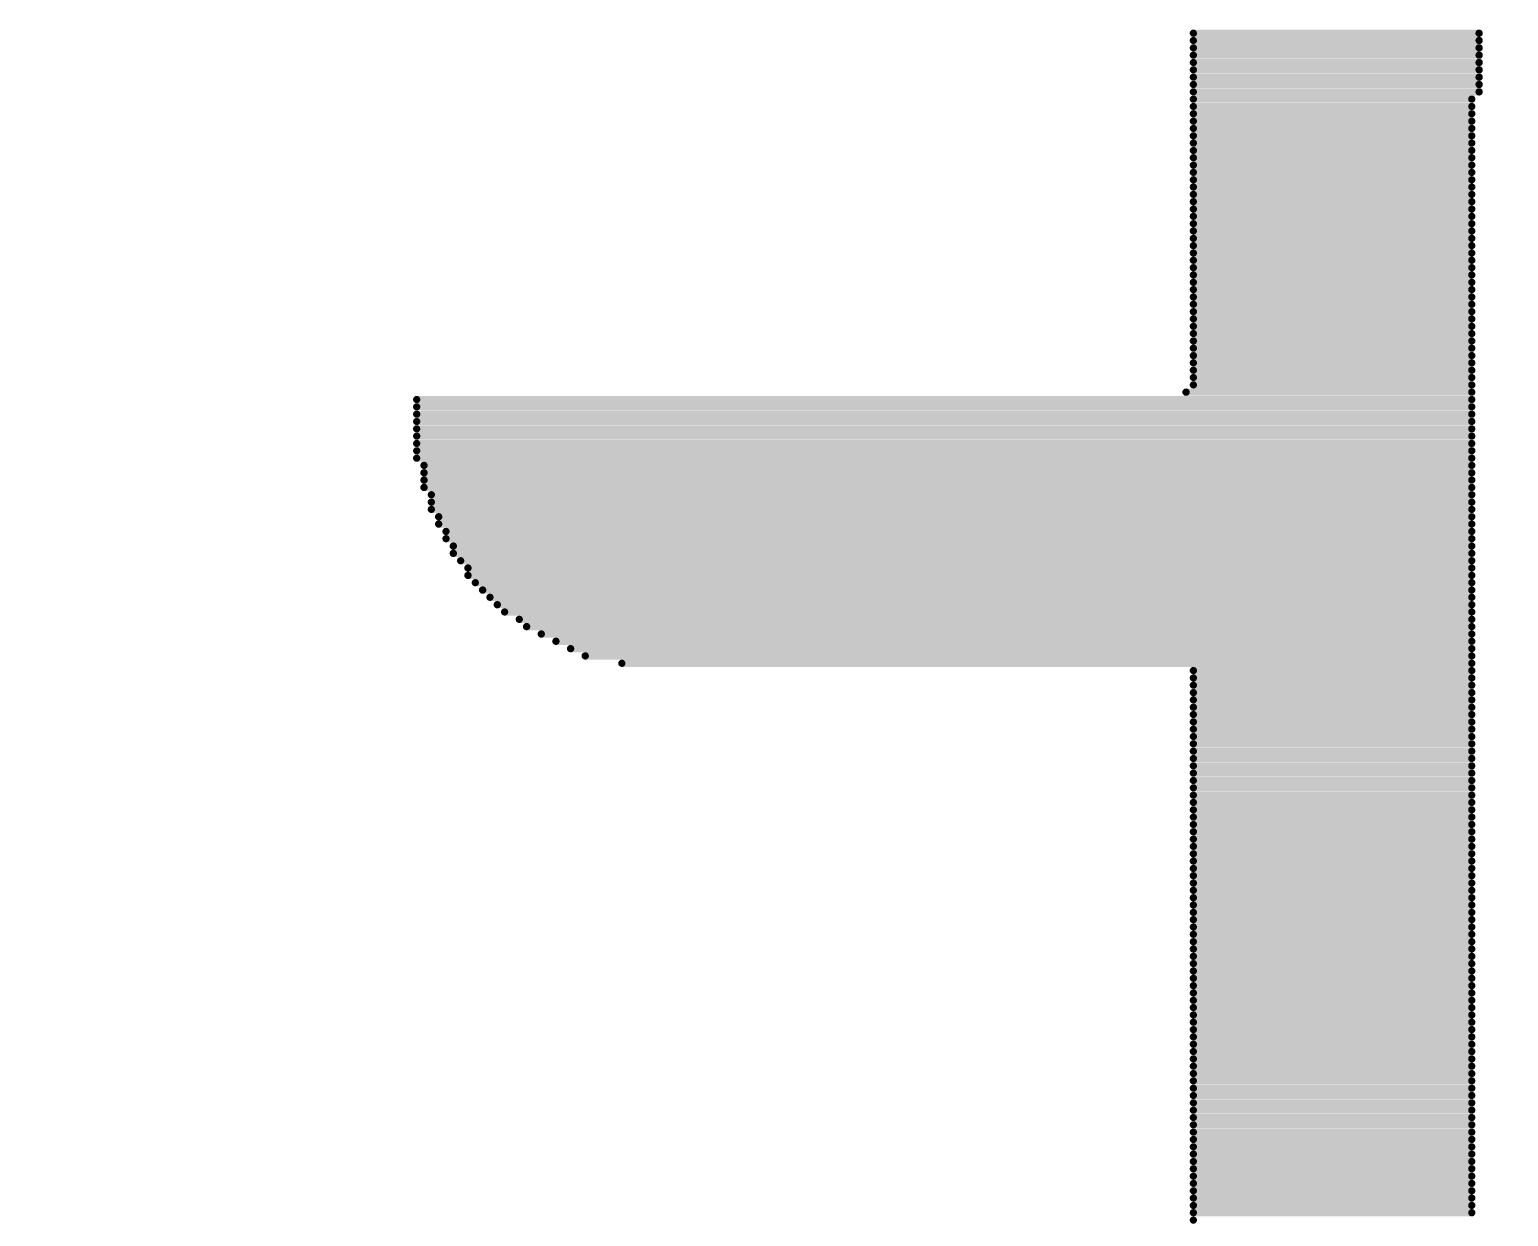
# Model space of a CAD drawing. Header units: inches. Extents: x 0 to 5455, y -5 to 5444.
# Drawn here: x 17.799 to 19.08, y 31.464 to 32.493 of the extents above; entities that cross this region are included whole.
import ezdxf

# ---------------------------------------------------------------- set-up
doc = ezdxf.new("R2010")
doc.units = ezdxf.units.IN
doc.layers.add('Bottom Overlay', color=54, linetype='Continuous')
doc.layers.add('PCBD Notes', color=76, linetype='Continuous')

# ---------------------------------------------------------------- blocks, each defined once
blk = doc.blocks.new('FIDUCIAL_IPC_7351A_31')
at = {"layer": 'PCBD Notes'}
blk.add_lwpolyline([(5, 0, 0.254, 0.254, 1), (-5, 0, 0.254, 0.254, 1)], format="xyseb", close=True, dxfattribs=at)
blk = doc.blocks.new('5394DE47_A0E8_4329_8464_7791B7C19310_33')
at = {"layer": 'Bottom Overlay'}
for points in [[(3.0368, -2.5117, 0.00635, 0.00635, 0), (2.7955, -2.5117, 0.00635, 0.00635, 0)], [(3.0368, -2.518, 0.00635, 0.00635, 0), (2.7955, -2.518, 0.00635, 0.00635, 0)], [(3.0368, -2.5244, 0.00635, 0.00635, 0), (2.7955, -2.5244, 0.00635, 0.00635, 0)], [(3.0368, -2.5307, 0.00635, 0.00635, 0), (2.7955, -2.5307, 0.00635, 0.00635, 0)], [(3.0368, -2.5371, 0.00635, 0.00635, 0), (2.7955, -2.5371, 0.00635, 0.00635, 0)], [(3.0368, -2.5434, 0.00635, 0.00635, 0), (2.7955, -2.5434, 0.00635, 0.00635, 0)], [(3.0368, -2.5498, 0.00635, 0.00635, 0), (2.7955, -2.5498, 0.00635, 0.00635, 0)], [(3.0368, -2.5561, 0.00635, 0.00635, 0), (2.7955, -2.5561, 0.00635, 0.00635, 0)], [(3.0368, -2.5625, 0.00635, 0.00635, 0), (2.7955, -2.5625, 0.00635, 0.00635, 0)], [(3.0368, -2.5688, 0.00635, 0.00635, 0), (2.7955, -2.5688, 0.00635, 0.00635, 0)], [(3.0368, -2.5752, 0.00635, 0.00635, 0), (2.7955, -2.5752, 0.00635, 0.00635, 0)], [(3.0368, -2.5815, 0.00635, 0.00635, 0), (2.7955, -2.5815, 0.00635, 0.00635, 0)], [(3.0368, -2.5879, 0.00635, 0.00635, 0), (2.7955, -2.5879, 0.00635, 0.00635, 0)], [(3.0368, -2.5942, 0.00635, 0.00635, 0), (2.7955, -2.5942, 0.00635, 0.00635, 0)], [(3.0368, -2.6006, 0.00635, 0.00635, 0), (2.7955, -2.6006, 0.00635, 0.00635, 0)], [(3.0368, -2.6069, 0.00635, 0.00635, 0), (2.7955, -2.6069, 0.00635, 0.00635, 0)], [(3.0368, -2.6133, 0.00635, 0.00635, 0), (2.7955, -2.6133, 0.00635, 0.00635, 0)], [(3.0368, -2.6196, 0.00635, 0.00635, 0), (2.7955, -2.6196, 0.00635, 0.00635, 0)], [(3.0368, -2.626, 0.00635, 0.00635, 0), (2.7955, -2.626, 0.00635, 0.00635, 0)], [(3.0368, -2.6323, 0.00635, 0.00635, 0), (2.7955, -2.6323, 0.00635, 0.00635, 0)], [(3.0368, -2.6387, 0.00635, 0.00635, 0), (2.7955, -2.6387, 0.00635, 0.00635, 0)], [(3.0368, -2.645, 0.00635, 0.00635, 0), (2.7955, -2.645, 0.00635, 0.00635, 0)], [(3.0368, -2.6514, 0.00635, 0.00635, 0), (2.7955, -2.6514, 0.00635, 0.00635, 0)], [(3.0368, -2.6577, 0.00635, 0.00635, 0), (2.7955, -2.6577, 0.00635, 0.00635, 0)], [(3.0368, -2.6641, 0.00635, 0.00635, 0), (2.7955, -2.6641, 0.00635, 0.00635, 0)], [(3.0368, -2.6704, 0.00635, 0.00635, 0), (2.7955, -2.6704, 0.00635, 0.00635, 0)], [(3.0368, -2.6768, 0.00635, 0.00635, 0), (2.7955, -2.6768, 0.00635, 0.00635, 0)], [(3.0368, -2.6831, 0.00635, 0.00635, 0), (2.7955, -2.6831, 0.00635, 0.00635, 0)], [(3.0368, -2.6895, 0.00635, 0.00635, 0), (2.7955, -2.6895, 0.00635, 0.00635, 0)], [(3.0368, -2.6958, 0.00635, 0.00635, 0), (2.7955, -2.6958, 0.00635, 0.00635, 0)], [(3.0368, -2.7022, 0.00635, 0.00635, 0), (2.7955, -2.7022, 0.00635, 0.00635, 0)], [(3.0368, -2.7085, 0.00635, 0.00635, 0), (2.7955, -2.7085, 0.00635, 0.00635, 0)], [(3.0368, -2.7149, 0.00635, 0.00635, 0), (2.7955, -2.7149, 0.00635, 0.00635, 0)], [(3.0368, -2.7212, 0.00635, 0.00635, 0), (2.7955, -2.7212, 0.00635, 0.00635, 0)], [(3.0368, -2.7276, 0.00635, 0.00635, 0), (2.7955, -2.7276, 0.00635, 0.00635, 0)], [(3.0368, -2.7339, 0.00635, 0.00635, 0), (2.7955, -2.7339, 0.00635, 0.00635, 0)], [(3.0368, -2.7403, 0.00635, 0.00635, 0), (2.7955, -2.7403, 0.00635, 0.00635, 0)], [(3.0368, -2.7466, 0.00635, 0.00635, 0), (2.7955, -2.7466, 0.00635, 0.00635, 0)], [(3.0368, -2.753, 0.00635, 0.00635, 0), (2.7955, -2.753, 0.00635, 0.00635, 0)], [(3.0368, -2.7593, 0.00635, 0.00635, 0), (2.7955, -2.7593, 0.00635, 0.00635, 0)], [(3.0368, -2.7657, 0.00635, 0.00635, 0), (2.7955, -2.7657, 0.00635, 0.00635, 0)], [(3.0368, -2.772, 0.00635, 0.00635, 0), (2.7955, -2.772, 0.00635, 0.00635, 0)], [(3.0368, -2.7784, 0.00635, 0.00635, 0), (2.7955, -2.7784, 0.00635, 0.00635, 0)], [(3.0368, -2.7847, 0.00635, 0.00635, 0), (2.7955, -2.7847, 0.00635, 0.00635, 0)], [(3.0368, -2.7911, 0.00635, 0.00635, 0), (2.7955, -2.7911, 0.00635, 0.00635, 0)], [(3.0368, -2.7974, 0.00635, 0.00635, 0), (2.7955, -2.7974, 0.00635, 0.00635, 0)], [(3.0368, -2.8038, 0.00635, 0.00635, 0), (2.7955, -2.8038, 0.00635, 0.00635, 0)], [(3.0368, -2.8101, 0.00635, 0.00635, 0), (2.7955, -2.8101, 0.00635, 0.00635, 0)], [(3.0368, -2.8165, 0.00635, 0.00635, 0), (2.7955, -2.8165, 0.00635, 0.00635, 0)], [(3.0368, -2.8228, 0.00635, 0.00635, 0), (2.7955, -2.8228, 0.00635, 0.00635, 0)], [(3.0368, -2.8292, 0.00635, 0.00635, 0), (2.7955, -2.8292, 0.00635, 0.00635, 0)], [(3.0368, -2.8355, 0.00635, 0.00635, 0), (2.7955, -2.8355, 0.00635, 0.00635, 0)], [(3.0368, -2.8419, 0.00635, 0.00635, 0), (2.7955, -2.8419, 0.00635, 0.00635, 0)], [(3.0368, -2.8482, 0.00635, 0.00635, 0), (2.7955, -2.8482, 0.00635, 0.00635, 0)], [(3.0368, -2.8546, 0.00635, 0.00635, 0), (2.7955, -2.8546, 0.00635, 0.00635, 0)], [(3.0368, -2.8609, 0.00635, 0.00635, 0), (2.7955, -2.8609, 0.00635, 0.00635, 0)], [(3.0368, -2.8673, 0.00635, 0.00635, 0), (2.7955, -2.8673, 0.00635, 0.00635, 0)], [(3.0368, -2.8736, 0.00635, 0.00635, 0), (2.7955, -2.8736, 0.00635, 0.00635, 0)], [(3.0368, -2.88, 0.00635, 0.00635, 0), (2.7955, -2.88, 0.00635, 0.00635, 0)], [(3.0368, -2.8863, 0.00635, 0.00635, 0), (2.7955, -2.8863, 0.00635, 0.00635, 0)], [(3.0368, -2.8927, 0.00635, 0.00635, 0), (2.7955, -2.8927, 0.00635, 0.00635, 0)], [(3.0368, -2.899, 0.00635, 0.00635, 0), (2.7955, -2.899, 0.00635, 0.00635, 0)], [(3.0368, -2.9054, 0.00635, 0.00635, 0), (2.7955, -2.9054, 0.00635, 0.00635, 0)], [(3.0368, -2.9117, 0.00635, 0.00635, 0), (2.7955, -2.9117, 0.00635, 0.00635, 0)], [(3.0368, -2.9181, 0.00635, 0.00635, 0), (2.7955, -2.9181, 0.00635, 0.00635, 0)], [(3.0368, -2.9244, 0.00635, 0.00635, 0), (2.7955, -2.9244, 0.00635, 0.00635, 0)], [(3.0368, -2.9308, 0.00635, 0.00635, 0), (2.7955, -2.9308, 0.00635, 0.00635, 0)], [(3.0368, -2.9371, 0.00635, 0.00635, 0), (2.7955, -2.9371, 0.00635, 0.00635, 0)], [(3.0368, -2.9435, 0.00635, 0.00635, 0), (2.7955, -2.9435, 0.00635, 0.00635, 0)], [(3.0368, -2.9498, 0.00635, 0.00635, 0), (2.7955, -2.9498, 0.00635, 0.00635, 0)], [(3.0368, -2.9562, 0.00635, 0.00635, 0), (2.7955, -2.9562, 0.00635, 0.00635, 0)], [(3.0368, -2.9625, 0.00635, 0.00635, 0), (2.7955, -2.9625, 0.00635, 0.00635, 0)], [(3.0368, -2.9689, 0.00635, 0.00635, 0), (2.7955, -2.9689, 0.00635, 0.00635, 0)], [(3.0368, -2.9752, 0.00635, 0.00635, 0), (2.7955, -2.9752, 0.00635, 0.00635, 0)], [(3.0368, -2.9816, 0.00635, 0.00635, 0), (2.7955, -2.9816, 0.00635, 0.00635, 0)], [(3.5321, -2.9879, 0.00635, 0.00635, 0), (2.7955, -2.9879, 0.00635, 0.00635, 0)], [(3.5639, -2.9943, 0.00635, 0.00635, 0), (2.7955, -2.9943, 0.00635, 0.00635, 0)], [(3.5766, -3.0006, 0.00635, 0.00635, 0), (2.7955, -3.0006, 0.00635, 0.00635, 0)], [(3.5893, -3.007, 0.00635, 0.00635, 0), (2.7955, -3.007, 0.00635, 0.00635, 0)], [(3.602, -3.0133, 0.00635, 0.00635, 0), (2.7955, -3.0133, 0.00635, 0.00635, 0)], [(3.6147, -3.0197, 0.00635, 0.00635, 0), (2.7955, -3.0197, 0.00635, 0.00635, 0)], [(3.621, -3.026, 0.00635, 0.00635, 0), (2.7955, -3.026, 0.00635, 0.00635, 0)], [(3.6337, -3.0324, 0.00635, 0.00635, 0), (2.7955, -3.0324, 0.00635, 0.00635, 0)], [(3.6401, -3.0387, 0.00635, 0.00635, 0), (2.7955, -3.0387, 0.00635, 0.00635, 0)], [(3.6464, -3.0451, 0.00635, 0.00635, 0), (2.7955, -3.0451, 0.00635, 0.00635, 0)], [(3.6528, -3.0514, 0.00635, 0.00635, 0), (2.7955, -3.0514, 0.00635, 0.00635, 0)], [(3.6591, -3.0578, 0.00635, 0.00635, 0), (2.7955, -3.0578, 0.00635, 0.00635, 0)], [(3.6655, -3.0641, 0.00635, 0.00635, 0), (2.7955, -3.0641, 0.00635, 0.00635, 0)], [(3.6655, -3.0705, 0.00635, 0.00635, 0), (2.7955, -3.0705, 0.00635, 0.00635, 0)], [(3.6718, -3.0768, 0.00635, 0.00635, 0), (2.7955, -3.0768, 0.00635, 0.00635, 0)], [(3.6782, -3.0832, 0.00635, 0.00635, 0), (2.7955, -3.0832, 0.00635, 0.00635, 0)], [(3.6782, -3.0895, 0.00635, 0.00635, 0), (2.7955, -3.0895, 0.00635, 0.00635, 0)], [(3.6845, -3.0959, 0.00635, 0.00635, 0), (2.7955, -3.0959, 0.00635, 0.00635, 0)], [(3.6845, -3.1022, 0.00635, 0.00635, 0), (2.7955, -3.1022, 0.00635, 0.00635, 0)], [(3.6909, -3.1086, 0.00635, 0.00635, 0), (2.7955, -3.1086, 0.00635, 0.00635, 0)], [(3.6909, -3.1149, 0.00635, 0.00635, 0), (2.7955, -3.1149, 0.00635, 0.00635, 0)], [(3.6972, -3.1213, 0.00635, 0.00635, 0), (2.7955, -3.1213, 0.00635, 0.00635, 0)], [(3.6972, -3.1276, 0.00635, 0.00635, 0), (2.7955, -3.1276, 0.00635, 0.00635, 0)], [(3.6972, -3.134, 0.00635, 0.00635, 0), (2.7955, -3.134, 0.00635, 0.00635, 0)], [(3.7036, -3.1403, 0.00635, 0.00635, 0), (2.7955, -3.1403, 0.00635, 0.00635, 0)], [(3.7036, -3.1467, 0.00635, 0.00635, 0), (2.7955, -3.1467, 0.00635, 0.00635, 0)], [(3.7036, -3.153, 0.00635, 0.00635, 0), (2.7955, -3.153, 0.00635, 0.00635, 0)], [(3.7036, -3.1594, 0.00635, 0.00635, 0), (2.7955, -3.1594, 0.00635, 0.00635, 0)], [(3.7099, -3.1657, 0.00635, 0.00635, 0), (2.7955, -3.1657, 0.00635, 0.00635, 0)], [(3.7099, -3.1721, 0.00635, 0.00635, 0), (2.7955, -3.1721, 0.00635, 0.00635, 0)], [(3.7099, -3.1784, 0.00635, 0.00635, 0), (2.7955, -3.1784, 0.00635, 0.00635, 0)], [(3.7099, -3.1848, 0.00635, 0.00635, 0), (2.7955, -3.1848, 0.00635, 0.00635, 0)], [(3.7099, -3.1911, 0.00635, 0.00635, 0), (2.7955, -3.1911, 0.00635, 0.00635, 0)], [(3.7099, -3.1975, 0.00635, 0.00635, 0), (2.7955, -3.1975, 0.00635, 0.00635, 0)], [(3.7099, -3.2038, 0.00635, 0.00635, 0), (2.7955, -3.2038, 0.00635, 0.00635, 0)], [(3.7099, -3.2102, 0.00635, 0.00635, 0), (2.7955, -3.2102, 0.00635, 0.00635, 0)], [(3.7099, -3.2165, 0.00635, 0.00635, 0), (2.7955, -3.2165, 0.00635, 0.00635, 0)], [(3.0432, -3.2229, 0.00635, 0.00635, 0), (2.7955, -3.2229, 0.00635, 0.00635, 0)], [(3.0368, -3.2292, 0.00635, 0.00635, 0), (2.7955, -3.2292, 0.00635, 0.00635, 0)], [(3.0368, -3.2356, 0.00635, 0.00635, 0), (2.7955, -3.2356, 0.00635, 0.00635, 0)], [(3.0368, -3.2419, 0.00635, 0.00635, 0), (2.7955, -3.2419, 0.00635, 0.00635, 0)], [(3.0368, -3.2483, 0.00635, 0.00635, 0), (2.7955, -3.2483, 0.00635, 0.00635, 0)], [(3.0368, -3.2546, 0.00635, 0.00635, 0), (2.7955, -3.2546, 0.00635, 0.00635, 0)], [(3.0368, -3.261, 0.00635, 0.00635, 0), (2.7955, -3.261, 0.00635, 0.00635, 0)], [(3.0368, -3.2673, 0.00635, 0.00635, 0), (2.7955, -3.2673, 0.00635, 0.00635, 0)], [(3.0368, -3.2737, 0.00635, 0.00635, 0), (2.7955, -3.2737, 0.00635, 0.00635, 0)], [(3.0368, -3.28, 0.00635, 0.00635, 0), (2.7955, -3.28, 0.00635, 0.00635, 0)], [(3.0368, -3.2864, 0.00635, 0.00635, 0), (2.7955, -3.2864, 0.00635, 0.00635, 0)], [(3.0368, -3.2927, 0.00635, 0.00635, 0), (2.7955, -3.2927, 0.00635, 0.00635, 0)], [(3.0368, -3.2991, 0.00635, 0.00635, 0), (2.7955, -3.2991, 0.00635, 0.00635, 0)], [(3.0368, -3.3054, 0.00635, 0.00635, 0), (2.7955, -3.3054, 0.00635, 0.00635, 0)], [(3.0368, -3.3118, 0.00635, 0.00635, 0), (2.7955, -3.3118, 0.00635, 0.00635, 0)], [(3.0368, -3.3181, 0.00635, 0.00635, 0), (2.7955, -3.3181, 0.00635, 0.00635, 0)], [(3.0368, -3.3245, 0.00635, 0.00635, 0), (2.7955, -3.3245, 0.00635, 0.00635, 0)], [(3.0368, -3.3308, 0.00635, 0.00635, 0), (2.7955, -3.3308, 0.00635, 0.00635, 0)], [(3.0368, -3.3372, 0.00635, 0.00635, 0), (2.7955, -3.3372, 0.00635, 0.00635, 0)], [(3.0368, -3.3435, 0.00635, 0.00635, 0), (2.7955, -3.3435, 0.00635, 0.00635, 0)], [(3.0368, -3.3499, 0.00635, 0.00635, 0), (2.7955, -3.3499, 0.00635, 0.00635, 0)], [(3.0368, -3.3562, 0.00635, 0.00635, 0), (2.7955, -3.3562, 0.00635, 0.00635, 0)], [(3.0368, -3.3626, 0.00635, 0.00635, 0), (2.7955, -3.3626, 0.00635, 0.00635, 0)], [(3.0368, -3.3689, 0.00635, 0.00635, 0), (2.7955, -3.3689, 0.00635, 0.00635, 0)], [(3.0368, -3.3753, 0.00635, 0.00635, 0), (2.7955, -3.3753, 0.00635, 0.00635, 0)], [(3.0368, -3.3816, 0.00635, 0.00635, 0), (2.7955, -3.3816, 0.00635, 0.00635, 0)], [(3.0368, -3.388, 0.00635, 0.00635, 0), (2.7955, -3.388, 0.00635, 0.00635, 0)], [(3.0368, -3.3943, 0.00635, 0.00635, 0), (2.7955, -3.3943, 0.00635, 0.00635, 0)], [(3.0368, -3.4007, 0.00635, 0.00635, 0), (2.7955, -3.4007, 0.00635, 0.00635, 0)], [(3.0368, -3.407, 0.00635, 0.00635, 0), (2.7955, -3.407, 0.00635, 0.00635, 0)], [(3.0368, -3.4134, 0.00635, 0.00635, 0), (2.7955, -3.4134, 0.00635, 0.00635, 0)], [(3.0368, -3.4197, 0.00635, 0.00635, 0), (2.7955, -3.4197, 0.00635, 0.00635, 0)], [(3.0368, -3.4261, 0.00635, 0.00635, 0), (2.7955, -3.4261, 0.00635, 0.00635, 0)], [(3.0368, -3.4324, 0.00635, 0.00635, 0), (2.7955, -3.4324, 0.00635, 0.00635, 0)], [(3.0368, -3.4388, 0.00635, 0.00635, 0), (2.7955, -3.4388, 0.00635, 0.00635, 0)], [(3.0368, -3.4451, 0.00635, 0.00635, 0), (2.7955, -3.4451, 0.00635, 0.00635, 0)], [(3.0368, -3.4515, 0.00635, 0.00635, 0), (2.7955, -3.4515, 0.00635, 0.00635, 0)], [(3.0368, -3.4578, 0.00635, 0.00635, 0), (2.7955, -3.4578, 0.00635, 0.00635, 0)], [(3.0368, -3.4642, 0.00635, 0.00635, 0), (2.7955, -3.4642, 0.00635, 0.00635, 0)], [(3.0368, -3.4705, 0.00635, 0.00635, 0), (2.7955, -3.4705, 0.00635, 0.00635, 0)], [(3.0368, -3.4832, 0.00635, 0.00635, 0), (2.7892, -3.4832, 0.00635, 0.00635, 0)], [(3.0368, -3.4769, 0.00635, 0.00635, 0), (2.7955, -3.4769, 0.00635, 0.00635, 0)], [(3.0368, -3.4896, 0.00635, 0.00635, 0), (2.7892, -3.4896, 0.00635, 0.00635, 0)], [(3.0368, -3.4959, 0.00635, 0.00635, 0), (2.7892, -3.4959, 0.00635, 0.00635, 0)], [(3.0368, -3.5023, 0.00635, 0.00635, 0), (2.7892, -3.5023, 0.00635, 0.00635, 0)], [(3.0368, -3.5086, 0.00635, 0.00635, 0), (2.7892, -3.5086, 0.00635, 0.00635, 0)], [(3.0368, -3.515, 0.00635, 0.00635, 0), (2.7892, -3.515, 0.00635, 0.00635, 0)], [(3.0368, -3.5213, 0.00635, 0.00635, 0), (2.7892, -3.5213, 0.00635, 0.00635, 0)], [(3.0368, -3.5277, 0.00635, 0.00635, 0), (2.7892, -3.5277, 0.00635, 0.00635, 0)], [(3.0368, -3.534, 0.00635, 0.00635, 0), (2.7892, -3.534, 0.00635, 0.00635, 0)]]:
    blk.add_lwpolyline(points, format="xyseb", dxfattribs=at)
for points in [[(2.794, -2.5117, 0.00317, 0.00317, 1), (2.7971, -2.5117, 0.00317, 0.00317, 1)], [(3.0353, -2.5053, 0.00317, 0.00317, 1), (3.0384, -2.5053, 0.00317, 0.00317, 1)], [(3.0353, -2.5117, 0.00317, 0.00317, 1), (3.0384, -2.5117, 0.00317, 0.00317, 1)], [(2.794, -2.518, 0.00317, 0.00317, 1), (2.7971, -2.518, 0.00317, 0.00317, 1)], [(2.794, -2.5244, 0.00317, 0.00317, 1), (2.7971, -2.5244, 0.00317, 0.00317, 1)], [(3.0353, -2.518, 0.00317, 0.00317, 1), (3.0384, -2.518, 0.00317, 0.00317, 1)], [(3.0353, -2.5244, 0.00317, 0.00317, 1), (3.0384, -2.5244, 0.00317, 0.00317, 1)], [(2.794, -2.5307, 0.00317, 0.00317, 1), (2.7971, -2.5307, 0.00317, 0.00317, 1)], [(2.794, -2.5371, 0.00317, 0.00317, 1), (2.7971, -2.5371, 0.00317, 0.00317, 1)], [(3.0353, -2.5307, 0.00317, 0.00317, 1), (3.0384, -2.5307, 0.00317, 0.00317, 1)], [(3.0353, -2.5371, 0.00317, 0.00317, 1), (3.0384, -2.5371, 0.00317, 0.00317, 1)], [(2.794, -2.5434, 0.00317, 0.00317, 1), (2.7971, -2.5434, 0.00317, 0.00317, 1)], [(2.794, -2.5498, 0.00317, 0.00317, 1), (2.7971, -2.5498, 0.00317, 0.00317, 1)], [(3.0353, -2.5434, 0.00317, 0.00317, 1), (3.0384, -2.5434, 0.00317, 0.00317, 1)], [(3.0353, -2.5498, 0.00317, 0.00317, 1), (3.0384, -2.5498, 0.00317, 0.00317, 1)], [(2.794, -2.5561, 0.00317, 0.00317, 1), (2.7971, -2.5561, 0.00317, 0.00317, 1)], [(2.794, -2.5625, 0.00317, 0.00317, 1), (2.7971, -2.5625, 0.00317, 0.00317, 1)], [(3.0353, -2.5561, 0.00317, 0.00317, 1), (3.0384, -2.5561, 0.00317, 0.00317, 1)], [(3.0353, -2.5625, 0.00317, 0.00317, 1), (3.0384, -2.5625, 0.00317, 0.00317, 1)], [(2.794, -2.5688, 0.00317, 0.00317, 1), (2.7971, -2.5688, 0.00317, 0.00317, 1)], [(2.794, -2.5752, 0.00317, 0.00317, 1), (2.7971, -2.5752, 0.00317, 0.00317, 1)], [(3.0353, -2.5688, 0.00317, 0.00317, 1), (3.0384, -2.5688, 0.00317, 0.00317, 1)], [(3.0353, -2.5752, 0.00317, 0.00317, 1), (3.0384, -2.5752, 0.00317, 0.00317, 1)], [(2.794, -2.5815, 0.00317, 0.00317, 1), (2.7971, -2.5815, 0.00317, 0.00317, 1)], [(2.794, -2.5879, 0.00317, 0.00317, 1), (2.7971, -2.5879, 0.00317, 0.00317, 1)], [(3.0353, -2.5815, 0.00317, 0.00317, 1), (3.0384, -2.5815, 0.00317, 0.00317, 1)], [(3.0353, -2.5879, 0.00317, 0.00317, 1), (3.0384, -2.5879, 0.00317, 0.00317, 1)], [(2.794, -2.5942, 0.00317, 0.00317, 1), (2.7971, -2.5942, 0.00317, 0.00317, 1)], [(2.794, -2.6006, 0.00317, 0.00317, 1), (2.7971, -2.6006, 0.00317, 0.00317, 1)], [(3.0353, -2.5942, 0.00317, 0.00317, 1), (3.0384, -2.5942, 0.00317, 0.00317, 1)], [(3.0353, -2.6006, 0.00317, 0.00317, 1), (3.0384, -2.6006, 0.00317, 0.00317, 1)], [(2.794, -2.6069, 0.00317, 0.00317, 1), (2.7971, -2.6069, 0.00317, 0.00317, 1)], [(2.794, -2.6133, 0.00317, 0.00317, 1), (2.7971, -2.6133, 0.00317, 0.00317, 1)], [(3.0353, -2.6069, 0.00317, 0.00317, 1), (3.0384, -2.6069, 0.00317, 0.00317, 1)], [(3.0353, -2.6133, 0.00317, 0.00317, 1), (3.0384, -2.6133, 0.00317, 0.00317, 1)], [(2.794, -2.6196, 0.00317, 0.00317, 1), (2.7971, -2.6196, 0.00317, 0.00317, 1)], [(2.794, -2.626, 0.00317, 0.00317, 1), (2.7971, -2.626, 0.00317, 0.00317, 1)], [(3.0353, -2.6196, 0.00317, 0.00317, 1), (3.0384, -2.6196, 0.00317, 0.00317, 1)], [(3.0353, -2.626, 0.00317, 0.00317, 1), (3.0384, -2.626, 0.00317, 0.00317, 1)], [(2.794, -2.6323, 0.00317, 0.00317, 1), (2.7971, -2.6323, 0.00317, 0.00317, 1)], [(2.794, -2.6387, 0.00317, 0.00317, 1), (2.7971, -2.6387, 0.00317, 0.00317, 1)], [(3.0353, -2.6323, 0.00317, 0.00317, 1), (3.0384, -2.6323, 0.00317, 0.00317, 1)], [(3.0353, -2.6387, 0.00317, 0.00317, 1), (3.0384, -2.6387, 0.00317, 0.00317, 1)], [(2.794, -2.645, 0.00317, 0.00317, 1), (2.7971, -2.645, 0.00317, 0.00317, 1)], [(2.794, -2.6514, 0.00317, 0.00317, 1), (2.7971, -2.6514, 0.00317, 0.00317, 1)], [(3.0353, -2.645, 0.00317, 0.00317, 1), (3.0384, -2.645, 0.00317, 0.00317, 1)], [(3.0353, -2.6514, 0.00317, 0.00317, 1), (3.0384, -2.6514, 0.00317, 0.00317, 1)], [(2.794, -2.6577, 0.00317, 0.00317, 1), (2.7971, -2.6577, 0.00317, 0.00317, 1)], [(2.794, -2.6641, 0.00317, 0.00317, 1), (2.7971, -2.6641, 0.00317, 0.00317, 1)], [(3.0353, -2.6577, 0.00317, 0.00317, 1), (3.0384, -2.6577, 0.00317, 0.00317, 1)], [(3.0353, -2.6641, 0.00317, 0.00317, 1), (3.0384, -2.6641, 0.00317, 0.00317, 1)], [(2.794, -2.6704, 0.00317, 0.00317, 1), (2.7971, -2.6704, 0.00317, 0.00317, 1)], [(2.794, -2.6768, 0.00317, 0.00317, 1), (2.7971, -2.6768, 0.00317, 0.00317, 1)], [(3.0353, -2.6704, 0.00317, 0.00317, 1), (3.0384, -2.6704, 0.00317, 0.00317, 1)], [(3.0353, -2.6768, 0.00317, 0.00317, 1), (3.0384, -2.6768, 0.00317, 0.00317, 1)], [(2.794, -2.6831, 0.00317, 0.00317, 1), (2.7971, -2.6831, 0.00317, 0.00317, 1)], [(2.794, -2.6895, 0.00317, 0.00317, 1), (2.7971, -2.6895, 0.00317, 0.00317, 1)], [(3.0353, -2.6831, 0.00317, 0.00317, 1), (3.0384, -2.6831, 0.00317, 0.00317, 1)], [(3.0353, -2.6895, 0.00317, 0.00317, 1), (3.0384, -2.6895, 0.00317, 0.00317, 1)], [(2.794, -2.6958, 0.00317, 0.00317, 1), (2.7971, -2.6958, 0.00317, 0.00317, 1)], [(2.794, -2.7022, 0.00317, 0.00317, 1), (2.7971, -2.7022, 0.00317, 0.00317, 1)], [(3.0353, -2.6958, 0.00317, 0.00317, 1), (3.0384, -2.6958, 0.00317, 0.00317, 1)], [(3.0353, -2.7022, 0.00317, 0.00317, 1), (3.0384, -2.7022, 0.00317, 0.00317, 1)], [(2.794, -2.7085, 0.00317, 0.00317, 1), (2.7971, -2.7085, 0.00317, 0.00317, 1)], [(2.794, -2.7149, 0.00317, 0.00317, 1), (2.7971, -2.7149, 0.00317, 0.00317, 1)], [(3.0353, -2.7085, 0.00317, 0.00317, 1), (3.0384, -2.7085, 0.00317, 0.00317, 1)], [(3.0353, -2.7149, 0.00317, 0.00317, 1), (3.0384, -2.7149, 0.00317, 0.00317, 1)], [(2.794, -2.7212, 0.00317, 0.00317, 1), (2.7971, -2.7212, 0.00317, 0.00317, 1)], [(2.794, -2.7276, 0.00317, 0.00317, 1), (2.7971, -2.7276, 0.00317, 0.00317, 1)], [(3.0353, -2.7212, 0.00317, 0.00317, 1), (3.0384, -2.7212, 0.00317, 0.00317, 1)], [(3.0353, -2.7276, 0.00317, 0.00317, 1), (3.0384, -2.7276, 0.00317, 0.00317, 1)], [(2.794, -2.7339, 0.00317, 0.00317, 1), (2.7971, -2.7339, 0.00317, 0.00317, 1)], [(2.794, -2.7403, 0.00317, 0.00317, 1), (2.7971, -2.7403, 0.00317, 0.00317, 1)], [(3.0353, -2.7339, 0.00317, 0.00317, 1), (3.0384, -2.7339, 0.00317, 0.00317, 1)], [(3.0353, -2.7403, 0.00317, 0.00317, 1), (3.0384, -2.7403, 0.00317, 0.00317, 1)], [(2.794, -2.7466, 0.00317, 0.00317, 1), (2.7971, -2.7466, 0.00317, 0.00317, 1)], [(2.794, -2.753, 0.00317, 0.00317, 1), (2.7971, -2.753, 0.00317, 0.00317, 1)], [(3.0353, -2.7466, 0.00317, 0.00317, 1), (3.0384, -2.7466, 0.00317, 0.00317, 1)], [(3.0353, -2.753, 0.00317, 0.00317, 1), (3.0384, -2.753, 0.00317, 0.00317, 1)], [(2.794, -2.7593, 0.00317, 0.00317, 1), (2.7971, -2.7593, 0.00317, 0.00317, 1)], [(2.794, -2.7657, 0.00317, 0.00317, 1), (2.7971, -2.7657, 0.00317, 0.00317, 1)], [(3.0353, -2.7593, 0.00317, 0.00317, 1), (3.0384, -2.7593, 0.00317, 0.00317, 1)], [(3.0353, -2.7657, 0.00317, 0.00317, 1), (3.0384, -2.7657, 0.00317, 0.00317, 1)], [(2.794, -2.772, 0.00317, 0.00317, 1), (2.7971, -2.772, 0.00317, 0.00317, 1)], [(2.794, -2.7784, 0.00317, 0.00317, 1), (2.7971, -2.7784, 0.00317, 0.00317, 1)], [(3.0353, -2.772, 0.00317, 0.00317, 1), (3.0384, -2.772, 0.00317, 0.00317, 1)], [(3.0353, -2.7784, 0.00317, 0.00317, 1), (3.0384, -2.7784, 0.00317, 0.00317, 1)], [(2.794, -2.7847, 0.00317, 0.00317, 1), (2.7971, -2.7847, 0.00317, 0.00317, 1)], [(2.794, -2.7911, 0.00317, 0.00317, 1), (2.7971, -2.7911, 0.00317, 0.00317, 1)], [(3.0353, -2.7847, 0.00317, 0.00317, 1), (3.0384, -2.7847, 0.00317, 0.00317, 1)], [(3.0353, -2.7911, 0.00317, 0.00317, 1), (3.0384, -2.7911, 0.00317, 0.00317, 1)], [(2.794, -2.7974, 0.00317, 0.00317, 1), (2.7971, -2.7974, 0.00317, 0.00317, 1)], [(2.794, -2.8038, 0.00317, 0.00317, 1), (2.7971, -2.8038, 0.00317, 0.00317, 1)], [(3.0353, -2.7974, 0.00317, 0.00317, 1), (3.0384, -2.7974, 0.00317, 0.00317, 1)], [(3.0353, -2.8038, 0.00317, 0.00317, 1), (3.0384, -2.8038, 0.00317, 0.00317, 1)], [(2.794, -2.8101, 0.00317, 0.00317, 1), (2.7971, -2.8101, 0.00317, 0.00317, 1)], [(2.794, -2.8165, 0.00317, 0.00317, 1), (2.7971, -2.8165, 0.00317, 0.00317, 1)], [(3.0353, -2.8101, 0.00317, 0.00317, 1), (3.0384, -2.8101, 0.00317, 0.00317, 1)], [(3.0353, -2.8165, 0.00317, 0.00317, 1), (3.0384, -2.8165, 0.00317, 0.00317, 1)], [(2.794, -2.8228, 0.00317, 0.00317, 1), (2.7971, -2.8228, 0.00317, 0.00317, 1)], [(2.794, -2.8292, 0.00317, 0.00317, 1), (2.7971, -2.8292, 0.00317, 0.00317, 1)], [(2.794, -2.8355, 0.00317, 0.00317, 1), (2.7971, -2.8355, 0.00317, 0.00317, 1)], [(3.0353, -2.8228, 0.00317, 0.00317, 1), (3.0384, -2.8228, 0.00317, 0.00317, 1)], [(3.0353, -2.8292, 0.00317, 0.00317, 1), (3.0384, -2.8292, 0.00317, 0.00317, 1)], [(3.0353, -2.8355, 0.00317, 0.00317, 1), (3.0384, -2.8355, 0.00317, 0.00317, 1)], [(2.794, -2.8419, 0.00317, 0.00317, 1), (2.7971, -2.8419, 0.00317, 0.00317, 1)], [(2.794, -2.8482, 0.00317, 0.00317, 1), (2.7971, -2.8482, 0.00317, 0.00317, 1)], [(3.0353, -2.8419, 0.00317, 0.00317, 1), (3.0384, -2.8419, 0.00317, 0.00317, 1)], [(3.0353, -2.8482, 0.00317, 0.00317, 1), (3.0384, -2.8482, 0.00317, 0.00317, 1)], [(2.794, -2.8546, 0.00317, 0.00317, 1), (2.7971, -2.8546, 0.00317, 0.00317, 1)], [(2.794, -2.8609, 0.00317, 0.00317, 1), (2.7971, -2.8609, 0.00317, 0.00317, 1)], [(3.0353, -2.8546, 0.00317, 0.00317, 1), (3.0384, -2.8546, 0.00317, 0.00317, 1)], [(3.0353, -2.8609, 0.00317, 0.00317, 1), (3.0384, -2.8609, 0.00317, 0.00317, 1)], [(2.794, -2.8673, 0.00317, 0.00317, 1), (2.7971, -2.8673, 0.00317, 0.00317, 1)], [(2.794, -2.8736, 0.00317, 0.00317, 1), (2.7971, -2.8736, 0.00317, 0.00317, 1)], [(3.0353, -2.8673, 0.00317, 0.00317, 1), (3.0384, -2.8673, 0.00317, 0.00317, 1)], [(3.0353, -2.8736, 0.00317, 0.00317, 1), (3.0384, -2.8736, 0.00317, 0.00317, 1)], [(2.794, -2.88, 0.00317, 0.00317, 1), (2.7971, -2.88, 0.00317, 0.00317, 1)], [(2.794, -2.8863, 0.00317, 0.00317, 1), (2.7971, -2.8863, 0.00317, 0.00317, 1)], [(3.0353, -2.88, 0.00317, 0.00317, 1), (3.0384, -2.88, 0.00317, 0.00317, 1)], [(3.0353, -2.8863, 0.00317, 0.00317, 1), (3.0384, -2.8863, 0.00317, 0.00317, 1)], [(2.794, -2.8927, 0.00317, 0.00317, 1), (2.7971, -2.8927, 0.00317, 0.00317, 1)], [(2.794, -2.899, 0.00317, 0.00317, 1), (2.7971, -2.899, 0.00317, 0.00317, 1)], [(3.0353, -2.8927, 0.00317, 0.00317, 1), (3.0384, -2.8927, 0.00317, 0.00317, 1)], [(3.0353, -2.899, 0.00317, 0.00317, 1), (3.0384, -2.899, 0.00317, 0.00317, 1)], [(2.794, -2.9054, 0.00317, 0.00317, 1), (2.7971, -2.9054, 0.00317, 0.00317, 1)], [(2.794, -2.9117, 0.00317, 0.00317, 1), (2.7971, -2.9117, 0.00317, 0.00317, 1)], [(3.0353, -2.9054, 0.00317, 0.00317, 1), (3.0384, -2.9054, 0.00317, 0.00317, 1)], [(3.0353, -2.9117, 0.00317, 0.00317, 1), (3.0384, -2.9117, 0.00317, 0.00317, 1)], [(2.794, -2.9181, 0.00317, 0.00317, 1), (2.7971, -2.9181, 0.00317, 0.00317, 1)], [(2.794, -2.9244, 0.00317, 0.00317, 1), (2.7971, -2.9244, 0.00317, 0.00317, 1)], [(3.0353, -2.9181, 0.00317, 0.00317, 1), (3.0384, -2.9181, 0.00317, 0.00317, 1)], [(3.0353, -2.9244, 0.00317, 0.00317, 1), (3.0384, -2.9244, 0.00317, 0.00317, 1)], [(2.794, -2.9308, 0.00317, 0.00317, 1), (2.7971, -2.9308, 0.00317, 0.00317, 1)], [(2.794, -2.9371, 0.00317, 0.00317, 1), (2.7971, -2.9371, 0.00317, 0.00317, 1)], [(3.0353, -2.9308, 0.00317, 0.00317, 1), (3.0384, -2.9308, 0.00317, 0.00317, 1)], [(3.0353, -2.9371, 0.00317, 0.00317, 1), (3.0384, -2.9371, 0.00317, 0.00317, 1)], [(2.794, -2.9435, 0.00317, 0.00317, 1), (2.7971, -2.9435, 0.00317, 0.00317, 1)], [(2.794, -2.9498, 0.00317, 0.00317, 1), (2.7971, -2.9498, 0.00317, 0.00317, 1)], [(3.0353, -2.9435, 0.00317, 0.00317, 1), (3.0384, -2.9435, 0.00317, 0.00317, 1)], [(3.0353, -2.9498, 0.00317, 0.00317, 1), (3.0384, -2.9498, 0.00317, 0.00317, 1)], [(2.794, -2.9562, 0.00317, 0.00317, 1), (2.7971, -2.9562, 0.00317, 0.00317, 1)], [(2.794, -2.9625, 0.00317, 0.00317, 1), (2.7971, -2.9625, 0.00317, 0.00317, 1)], [(3.0353, -2.9562, 0.00317, 0.00317, 1), (3.0384, -2.9562, 0.00317, 0.00317, 1)], [(3.0353, -2.9625, 0.00317, 0.00317, 1), (3.0384, -2.9625, 0.00317, 0.00317, 1)], [(2.794, -2.9689, 0.00317, 0.00317, 1), (2.7971, -2.9689, 0.00317, 0.00317, 1)], [(2.794, -2.9752, 0.00317, 0.00317, 1), (2.7971, -2.9752, 0.00317, 0.00317, 1)], [(3.0353, -2.9689, 0.00317, 0.00317, 1), (3.0384, -2.9689, 0.00317, 0.00317, 1)], [(3.0353, -2.9752, 0.00317, 0.00317, 1), (3.0384, -2.9752, 0.00317, 0.00317, 1)], [(2.794, -2.9816, 0.00317, 0.00317, 1), (2.7971, -2.9816, 0.00317, 0.00317, 1)], [(2.794, -2.9879, 0.00317, 0.00317, 1), (2.7971, -2.9879, 0.00317, 0.00317, 1)], [(3.0353, -2.9816, 0.00317, 0.00317, 1), (3.0384, -2.9816, 0.00317, 0.00317, 1)], [(3.5306, -2.9879, 0.00317, 0.00317, 1), (3.5337, -2.9879, 0.00317, 0.00317, 1)], [(2.794, -2.9943, 0.00317, 0.00317, 1), (2.7971, -2.9943, 0.00317, 0.00317, 1)], [(2.794, -3.0006, 0.00317, 0.00317, 1), (2.7971, -3.0006, 0.00317, 0.00317, 1)], [(3.5623, -2.9943, 0.00317, 0.00317, 1), (3.5655, -2.9943, 0.00317, 0.00317, 1)], [(3.575, -3.0006, 0.00317, 0.00317, 1), (3.5782, -3.0006, 0.00317, 0.00317, 1)], [(2.794, -3.007, 0.00317, 0.00317, 1), (2.7971, -3.007, 0.00317, 0.00317, 1)], [(2.794, -3.0133, 0.00317, 0.00317, 1), (2.7971, -3.0133, 0.00317, 0.00317, 1)], [(3.5877, -3.007, 0.00317, 0.00317, 1), (3.5909, -3.007, 0.00317, 0.00317, 1)], [(3.6004, -3.0133, 0.00317, 0.00317, 1), (3.6036, -3.0133, 0.00317, 0.00317, 1)], [(2.794, -3.0197, 0.00317, 0.00317, 1), (2.7971, -3.0197, 0.00317, 0.00317, 1)], [(2.794, -3.026, 0.00317, 0.00317, 1), (2.7971, -3.026, 0.00317, 0.00317, 1)], [(3.6131, -3.0197, 0.00317, 0.00317, 1), (3.6163, -3.0197, 0.00317, 0.00317, 1)], [(3.6195, -3.026, 0.00317, 0.00317, 1), (3.6226, -3.026, 0.00317, 0.00317, 1)], [(2.794, -3.0324, 0.00317, 0.00317, 1), (2.7971, -3.0324, 0.00317, 0.00317, 1)], [(2.794, -3.0387, 0.00317, 0.00317, 1), (2.7971, -3.0387, 0.00317, 0.00317, 1)], [(3.6322, -3.0324, 0.00317, 0.00317, 1), (3.6353, -3.0324, 0.00317, 0.00317, 1)], [(3.6385, -3.0387, 0.00317, 0.00317, 1), (3.6417, -3.0387, 0.00317, 0.00317, 1)], [(2.794, -3.0451, 0.00317, 0.00317, 1), (2.7971, -3.0451, 0.00317, 0.00317, 1)], [(2.794, -3.0514, 0.00317, 0.00317, 1), (2.7971, -3.0514, 0.00317, 0.00317, 1)], [(3.6449, -3.0451, 0.00317, 0.00317, 1), (3.648, -3.0451, 0.00317, 0.00317, 1)], [(3.6512, -3.0514, 0.00317, 0.00317, 1), (3.6544, -3.0514, 0.00317, 0.00317, 1)], [(2.794, -3.0578, 0.00317, 0.00317, 1), (2.7971, -3.0578, 0.00317, 0.00317, 1)], [(2.794, -3.0641, 0.00317, 0.00317, 1), (2.7971, -3.0641, 0.00317, 0.00317, 1)], [(3.6576, -3.0578, 0.00317, 0.00317, 1), (3.6607, -3.0578, 0.00317, 0.00317, 1)], [(3.6639, -3.0641, 0.00317, 0.00317, 1), (3.6671, -3.0641, 0.00317, 0.00317, 1)], [(2.794, -3.0705, 0.00317, 0.00317, 1), (2.7971, -3.0705, 0.00317, 0.00317, 1)], [(2.794, -3.0768, 0.00317, 0.00317, 1), (2.7971, -3.0768, 0.00317, 0.00317, 1)], [(3.6639, -3.0705, 0.00317, 0.00317, 1), (3.6671, -3.0705, 0.00317, 0.00317, 1)], [(3.6703, -3.0768, 0.00317, 0.00317, 1), (3.6734, -3.0768, 0.00317, 0.00317, 1)], [(2.794, -3.0832, 0.00317, 0.00317, 1), (2.7971, -3.0832, 0.00317, 0.00317, 1)], [(2.794, -3.0895, 0.00317, 0.00317, 1), (2.7971, -3.0895, 0.00317, 0.00317, 1)], [(3.6766, -3.0832, 0.00317, 0.00317, 1), (3.6798, -3.0832, 0.00317, 0.00317, 1)], [(3.6766, -3.0895, 0.00317, 0.00317, 1), (3.6798, -3.0895, 0.00317, 0.00317, 1)], [(2.794, -3.0959, 0.00317, 0.00317, 1), (2.7971, -3.0959, 0.00317, 0.00317, 1)], [(2.794, -3.1022, 0.00317, 0.00317, 1), (2.7971, -3.1022, 0.00317, 0.00317, 1)], [(3.683, -3.0959, 0.00317, 0.00317, 1), (3.6861, -3.0959, 0.00317, 0.00317, 1)], [(3.683, -3.1022, 0.00317, 0.00317, 1), (3.6861, -3.1022, 0.00317, 0.00317, 1)], [(2.794, -3.1086, 0.00317, 0.00317, 1), (2.7971, -3.1086, 0.00317, 0.00317, 1)], [(2.794, -3.1149, 0.00317, 0.00317, 1), (2.7971, -3.1149, 0.00317, 0.00317, 1)], [(3.6893, -3.1086, 0.00317, 0.00317, 1), (3.6925, -3.1086, 0.00317, 0.00317, 1)], [(3.6893, -3.1149, 0.00317, 0.00317, 1), (3.6925, -3.1149, 0.00317, 0.00317, 1)], [(2.794, -3.1213, 0.00317, 0.00317, 1), (2.7971, -3.1213, 0.00317, 0.00317, 1)], [(2.794, -3.1276, 0.00317, 0.00317, 1), (2.7971, -3.1276, 0.00317, 0.00317, 1)], [(3.6957, -3.1213, 0.00317, 0.00317, 1), (3.6988, -3.1213, 0.00317, 0.00317, 1)], [(3.6957, -3.1276, 0.00317, 0.00317, 1), (3.6988, -3.1276, 0.00317, 0.00317, 1)], [(2.794, -3.134, 0.00317, 0.00317, 1), (2.7971, -3.134, 0.00317, 0.00317, 1)], [(2.794, -3.1403, 0.00317, 0.00317, 1), (2.7971, -3.1403, 0.00317, 0.00317, 1)], [(3.6957, -3.134, 0.00317, 0.00317, 1), (3.6988, -3.134, 0.00317, 0.00317, 1)], [(3.702, -3.1403, 0.00317, 0.00317, 1), (3.7052, -3.1403, 0.00317, 0.00317, 1)], [(2.794, -3.1467, 0.00317, 0.00317, 1), (2.7971, -3.1467, 0.00317, 0.00317, 1)], [(2.794, -3.153, 0.00317, 0.00317, 1), (2.7971, -3.153, 0.00317, 0.00317, 1)], [(3.702, -3.1467, 0.00317, 0.00317, 1), (3.7052, -3.1467, 0.00317, 0.00317, 1)], [(3.702, -3.153, 0.00317, 0.00317, 1), (3.7052, -3.153, 0.00317, 0.00317, 1)], [(2.794, -3.1594, 0.00317, 0.00317, 1), (2.7971, -3.1594, 0.00317, 0.00317, 1)], [(2.794, -3.1657, 0.00317, 0.00317, 1), (2.7971, -3.1657, 0.00317, 0.00317, 1)], [(3.702, -3.1594, 0.00317, 0.00317, 1), (3.7052, -3.1594, 0.00317, 0.00317, 1)], [(3.7084, -3.1657, 0.00317, 0.00317, 1), (3.7115, -3.1657, 0.00317, 0.00317, 1)], [(2.794, -3.1721, 0.00317, 0.00317, 1), (2.7971, -3.1721, 0.00317, 0.00317, 1)], [(2.794, -3.1784, 0.00317, 0.00317, 1), (2.7971, -3.1784, 0.00317, 0.00317, 1)], [(3.7084, -3.1721, 0.00317, 0.00317, 1), (3.7115, -3.1721, 0.00317, 0.00317, 1)], [(3.7084, -3.1784, 0.00317, 0.00317, 1), (3.7115, -3.1784, 0.00317, 0.00317, 1)], [(2.794, -3.1848, 0.00317, 0.00317, 1), (2.7971, -3.1848, 0.00317, 0.00317, 1)], [(2.794, -3.1911, 0.00317, 0.00317, 1), (2.7971, -3.1911, 0.00317, 0.00317, 1)], [(3.7084, -3.1848, 0.00317, 0.00317, 1), (3.7115, -3.1848, 0.00317, 0.00317, 1)], [(3.7084, -3.1911, 0.00317, 0.00317, 1), (3.7115, -3.1911, 0.00317, 0.00317, 1)], [(2.794, -3.1975, 0.00317, 0.00317, 1), (2.7971, -3.1975, 0.00317, 0.00317, 1)], [(2.794, -3.2038, 0.00317, 0.00317, 1), (2.7971, -3.2038, 0.00317, 0.00317, 1)], [(3.7084, -3.1975, 0.00317, 0.00317, 1), (3.7115, -3.1975, 0.00317, 0.00317, 1)], [(3.7084, -3.2038, 0.00317, 0.00317, 1), (3.7115, -3.2038, 0.00317, 0.00317, 1)], [(2.794, -3.2102, 0.00317, 0.00317, 1), (2.7971, -3.2102, 0.00317, 0.00317, 1)], [(2.794, -3.2165, 0.00317, 0.00317, 1), (2.7971, -3.2165, 0.00317, 0.00317, 1)], [(3.7084, -3.2102, 0.00317, 0.00317, 1), (3.7115, -3.2102, 0.00317, 0.00317, 1)], [(3.7084, -3.2165, 0.00317, 0.00317, 1), (3.7115, -3.2165, 0.00317, 0.00317, 1)], [(2.794, -3.2229, 0.00317, 0.00317, 1), (2.7971, -3.2229, 0.00317, 0.00317, 1)], [(2.794, -3.2292, 0.00317, 0.00317, 1), (2.7971, -3.2292, 0.00317, 0.00317, 1)], [(3.0353, -3.2292, 0.00317, 0.00317, 1), (3.0384, -3.2292, 0.00317, 0.00317, 1)], [(3.0416, -3.2229, 0.00317, 0.00317, 1), (3.0448, -3.2229, 0.00317, 0.00317, 1)], [(2.794, -3.2356, 0.00317, 0.00317, 1), (2.7971, -3.2356, 0.00317, 0.00317, 1)], [(2.794, -3.2419, 0.00317, 0.00317, 1), (2.7971, -3.2419, 0.00317, 0.00317, 1)], [(3.0353, -3.2356, 0.00317, 0.00317, 1), (3.0384, -3.2356, 0.00317, 0.00317, 1)], [(3.0353, -3.2419, 0.00317, 0.00317, 1), (3.0384, -3.2419, 0.00317, 0.00317, 1)], [(2.794, -3.2483, 0.00317, 0.00317, 1), (2.7971, -3.2483, 0.00317, 0.00317, 1)], [(2.794, -3.2546, 0.00317, 0.00317, 1), (2.7971, -3.2546, 0.00317, 0.00317, 1)], [(3.0353, -3.2483, 0.00317, 0.00317, 1), (3.0384, -3.2483, 0.00317, 0.00317, 1)], [(3.0353, -3.2546, 0.00317, 0.00317, 1), (3.0384, -3.2546, 0.00317, 0.00317, 1)], [(2.794, -3.261, 0.00317, 0.00317, 1), (2.7971, -3.261, 0.00317, 0.00317, 1)], [(2.794, -3.2673, 0.00317, 0.00317, 1), (2.7971, -3.2673, 0.00317, 0.00317, 1)], [(3.0353, -3.261, 0.00317, 0.00317, 1), (3.0384, -3.261, 0.00317, 0.00317, 1)], [(3.0353, -3.2673, 0.00317, 0.00317, 1), (3.0384, -3.2673, 0.00317, 0.00317, 1)], [(2.794, -3.2737, 0.00317, 0.00317, 1), (2.7971, -3.2737, 0.00317, 0.00317, 1)], [(2.794, -3.28, 0.00317, 0.00317, 1), (2.7971, -3.28, 0.00317, 0.00317, 1)], [(3.0353, -3.2737, 0.00317, 0.00317, 1), (3.0384, -3.2737, 0.00317, 0.00317, 1)], [(3.0353, -3.28, 0.00317, 0.00317, 1), (3.0384, -3.28, 0.00317, 0.00317, 1)], [(2.794, -3.2864, 0.00317, 0.00317, 1), (2.7971, -3.2864, 0.00317, 0.00317, 1)], [(2.794, -3.2927, 0.00317, 0.00317, 1), (2.7971, -3.2927, 0.00317, 0.00317, 1)], [(3.0353, -3.2864, 0.00317, 0.00317, 1), (3.0384, -3.2864, 0.00317, 0.00317, 1)], [(3.0353, -3.2927, 0.00317, 0.00317, 1), (3.0384, -3.2927, 0.00317, 0.00317, 1)], [(2.794, -3.2991, 0.00317, 0.00317, 1), (2.7971, -3.2991, 0.00317, 0.00317, 1)], [(2.794, -3.3054, 0.00317, 0.00317, 1), (2.7971, -3.3054, 0.00317, 0.00317, 1)], [(3.0353, -3.2991, 0.00317, 0.00317, 1), (3.0384, -3.2991, 0.00317, 0.00317, 1)], [(3.0353, -3.3054, 0.00317, 0.00317, 1), (3.0384, -3.3054, 0.00317, 0.00317, 1)], [(2.794, -3.3118, 0.00317, 0.00317, 1), (2.7971, -3.3118, 0.00317, 0.00317, 1)], [(2.794, -3.3181, 0.00317, 0.00317, 1), (2.7971, -3.3181, 0.00317, 0.00317, 1)], [(3.0353, -3.3118, 0.00317, 0.00317, 1), (3.0384, -3.3118, 0.00317, 0.00317, 1)], [(3.0353, -3.3181, 0.00317, 0.00317, 1), (3.0384, -3.3181, 0.00317, 0.00317, 1)], [(2.794, -3.3245, 0.00317, 0.00317, 1), (2.7971, -3.3245, 0.00317, 0.00317, 1)], [(2.794, -3.3308, 0.00317, 0.00317, 1), (2.7971, -3.3308, 0.00317, 0.00317, 1)], [(3.0353, -3.3245, 0.00317, 0.00317, 1), (3.0384, -3.3245, 0.00317, 0.00317, 1)], [(3.0353, -3.3308, 0.00317, 0.00317, 1), (3.0384, -3.3308, 0.00317, 0.00317, 1)], [(2.794, -3.3372, 0.00317, 0.00317, 1), (2.7971, -3.3372, 0.00317, 0.00317, 1)], [(2.794, -3.3435, 0.00317, 0.00317, 1), (2.7971, -3.3435, 0.00317, 0.00317, 1)], [(3.0353, -3.3372, 0.00317, 0.00317, 1), (3.0384, -3.3372, 0.00317, 0.00317, 1)], [(3.0353, -3.3435, 0.00317, 0.00317, 1), (3.0384, -3.3435, 0.00317, 0.00317, 1)], [(2.794, -3.3499, 0.00317, 0.00317, 1), (2.7971, -3.3499, 0.00317, 0.00317, 1)], [(2.794, -3.3562, 0.00317, 0.00317, 1), (2.7971, -3.3562, 0.00317, 0.00317, 1)], [(3.0353, -3.3499, 0.00317, 0.00317, 1), (3.0384, -3.3499, 0.00317, 0.00317, 1)], [(3.0353, -3.3562, 0.00317, 0.00317, 1), (3.0384, -3.3562, 0.00317, 0.00317, 1)], [(2.794, -3.3626, 0.00317, 0.00317, 1), (2.7971, -3.3626, 0.00317, 0.00317, 1)], [(2.794, -3.3689, 0.00317, 0.00317, 1), (2.7971, -3.3689, 0.00317, 0.00317, 1)], [(3.0353, -3.3626, 0.00317, 0.00317, 1), (3.0384, -3.3626, 0.00317, 0.00317, 1)], [(3.0353, -3.3689, 0.00317, 0.00317, 1), (3.0384, -3.3689, 0.00317, 0.00317, 1)], [(2.794, -3.3753, 0.00317, 0.00317, 1), (2.7971, -3.3753, 0.00317, 0.00317, 1)], [(2.794, -3.3816, 0.00317, 0.00317, 1), (2.7971, -3.3816, 0.00317, 0.00317, 1)], [(3.0353, -3.3753, 0.00317, 0.00317, 1), (3.0384, -3.3753, 0.00317, 0.00317, 1)], [(3.0353, -3.3816, 0.00317, 0.00317, 1), (3.0384, -3.3816, 0.00317, 0.00317, 1)], [(2.794, -3.388, 0.00317, 0.00317, 1), (2.7971, -3.388, 0.00317, 0.00317, 1)], [(2.794, -3.3943, 0.00317, 0.00317, 1), (2.7971, -3.3943, 0.00317, 0.00317, 1)], [(3.0353, -3.388, 0.00317, 0.00317, 1), (3.0384, -3.388, 0.00317, 0.00317, 1)], [(3.0353, -3.3943, 0.00317, 0.00317, 1), (3.0384, -3.3943, 0.00317, 0.00317, 1)], [(2.794, -3.4007, 0.00317, 0.00317, 1), (2.7971, -3.4007, 0.00317, 0.00317, 1)], [(2.794, -3.407, 0.00317, 0.00317, 1), (2.7971, -3.407, 0.00317, 0.00317, 1)], [(3.0353, -3.4007, 0.00317, 0.00317, 1), (3.0384, -3.4007, 0.00317, 0.00317, 1)], [(3.0353, -3.407, 0.00317, 0.00317, 1), (3.0384, -3.407, 0.00317, 0.00317, 1)], [(2.794, -3.4134, 0.00317, 0.00317, 1), (2.7971, -3.4134, 0.00317, 0.00317, 1)], [(2.794, -3.4197, 0.00317, 0.00317, 1), (2.7971, -3.4197, 0.00317, 0.00317, 1)], [(3.0353, -3.4134, 0.00317, 0.00317, 1), (3.0384, -3.4134, 0.00317, 0.00317, 1)], [(3.0353, -3.4197, 0.00317, 0.00317, 1), (3.0384, -3.4197, 0.00317, 0.00317, 1)], [(2.794, -3.4261, 0.00317, 0.00317, 1), (2.7971, -3.4261, 0.00317, 0.00317, 1)], [(2.794, -3.4324, 0.00317, 0.00317, 1), (2.7971, -3.4324, 0.00317, 0.00317, 1)], [(3.0353, -3.4261, 0.00317, 0.00317, 1), (3.0384, -3.4261, 0.00317, 0.00317, 1)], [(3.0353, -3.4324, 0.00317, 0.00317, 1), (3.0384, -3.4324, 0.00317, 0.00317, 1)], [(2.794, -3.4388, 0.00317, 0.00317, 1), (2.7971, -3.4388, 0.00317, 0.00317, 1)], [(2.794, -3.4451, 0.00317, 0.00317, 1), (2.7971, -3.4451, 0.00317, 0.00317, 1)], [(3.0353, -3.4388, 0.00317, 0.00317, 1), (3.0384, -3.4388, 0.00317, 0.00317, 1)], [(3.0353, -3.4451, 0.00317, 0.00317, 1), (3.0384, -3.4451, 0.00317, 0.00317, 1)], [(2.794, -3.4515, 0.00317, 0.00317, 1), (2.7971, -3.4515, 0.00317, 0.00317, 1)], [(2.794, -3.4578, 0.00317, 0.00317, 1), (2.7971, -3.4578, 0.00317, 0.00317, 1)], [(3.0353, -3.4515, 0.00317, 0.00317, 1), (3.0384, -3.4515, 0.00317, 0.00317, 1)], [(3.0353, -3.4578, 0.00317, 0.00317, 1), (3.0384, -3.4578, 0.00317, 0.00317, 1)], [(2.794, -3.4642, 0.00317, 0.00317, 1), (2.7971, -3.4642, 0.00317, 0.00317, 1)], [(2.794, -3.4705, 0.00317, 0.00317, 1), (2.7971, -3.4705, 0.00317, 0.00317, 1)], [(3.0353, -3.4642, 0.00317, 0.00317, 1), (3.0384, -3.4642, 0.00317, 0.00317, 1)], [(3.0353, -3.4705, 0.00317, 0.00317, 1), (3.0384, -3.4705, 0.00317, 0.00317, 1)], [(2.7876, -3.4832, 0.00317, 0.00317, 1), (2.7908, -3.4832, 0.00317, 0.00317, 1)], [(2.794, -3.4769, 0.00317, 0.00317, 1), (2.7971, -3.4769, 0.00317, 0.00317, 1)], [(3.0353, -3.4769, 0.00317, 0.00317, 1), (3.0384, -3.4769, 0.00317, 0.00317, 1)], [(3.0353, -3.4832, 0.00317, 0.00317, 1), (3.0384, -3.4832, 0.00317, 0.00317, 1)], [(2.7876, -3.4896, 0.00317, 0.00317, 1), (2.7908, -3.4896, 0.00317, 0.00317, 1)], [(2.7876, -3.4959, 0.00317, 0.00317, 1), (2.7908, -3.4959, 0.00317, 0.00317, 1)], [(3.0353, -3.4896, 0.00317, 0.00317, 1), (3.0384, -3.4896, 0.00317, 0.00317, 1)], [(3.0353, -3.4959, 0.00317, 0.00317, 1), (3.0384, -3.4959, 0.00317, 0.00317, 1)], [(2.7876, -3.5023, 0.00317, 0.00317, 1), (2.7908, -3.5023, 0.00317, 0.00317, 1)], [(2.7876, -3.5086, 0.00317, 0.00317, 1), (2.7908, -3.5086, 0.00317, 0.00317, 1)], [(3.0353, -3.5023, 0.00317, 0.00317, 1), (3.0384, -3.5023, 0.00317, 0.00317, 1)], [(3.0353, -3.5086, 0.00317, 0.00317, 1), (3.0384, -3.5086, 0.00317, 0.00317, 1)], [(2.7876, -3.515, 0.00317, 0.00317, 1), (2.7908, -3.515, 0.00317, 0.00317, 1)], [(2.7876, -3.5213, 0.00317, 0.00317, 1), (2.7908, -3.5213, 0.00317, 0.00317, 1)], [(2.7876, -3.5277, 0.00317, 0.00317, 1), (2.7908, -3.5277, 0.00317, 0.00317, 1)], [(3.0353, -3.515, 0.00317, 0.00317, 1), (3.0384, -3.515, 0.00317, 0.00317, 1)], [(3.0353, -3.5213, 0.00317, 0.00317, 1), (3.0384, -3.5213, 0.00317, 0.00317, 1)], [(3.0353, -3.5277, 0.00317, 0.00317, 1), (3.0384, -3.5277, 0.00317, 0.00317, 1)], [(2.7876, -3.534, 0.00317, 0.00317, 1), (2.7908, -3.534, 0.00317, 0.00317, 1)], [(3.0353, -3.534, 0.00317, 0.00317, 1), (3.0384, -3.534, 0.00317, 0.00317, 1)]]:
    blk.add_lwpolyline(points, format="xyseb", close=True, dxfattribs=at)

msp = doc.modelspace()

# ---------------------------------------------------------------- block references
msp.add_blockref('FIDUCIAL_IPC_7351A_31', (21, 34))
at = {"rotation": 180}
msp.add_blockref('5394DE47_A0E8_4329_8464_7791B7C19310_33', (21.844, 28.956), dxfattribs=at)

doc.saveas('drawing.dxf')
